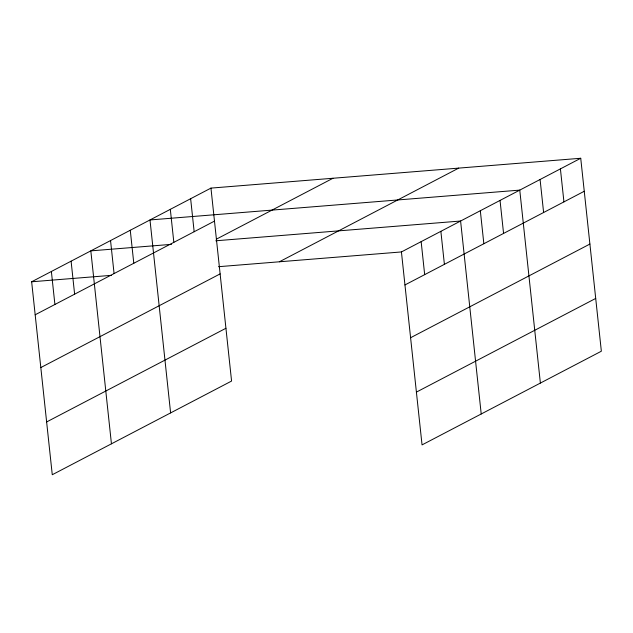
<?xml version="1.0" encoding="UTF-8"?>
<svg xmlns="http://www.w3.org/2000/svg" width="633" height="633" viewBox="0 0 633 633"><rect width="100%" height="100%" fill="white"/><g stroke="black" fill="none" stroke-linecap="round" stroke-linejoin="round"><path stroke-width="0.95" d="M210.955 188.104L231.575 381.058L52.27 474.734L31.65 281.78L210.955 188.104L580.73 158.266L601.35 351.22L422.045 444.896L401.425 251.942L580.73 158.266M35.179 314.783L214.484 221.115M216.272 239.227L332.982 178.261M40.821 367.567L220.126 273.891M279.398 261.785L458.703 168.109M46.628 421.95L225.934 328.274M404.954 284.945L584.259 191.269M410.595 337.729L589.901 244.053M416.403 392.112L595.708 298.436M171.511 244.354L90.82 250.866L111.44 443.82M215.79 240.785L460.595 221.028L481.215 413.982M31.65 281.78L111.361 275.347M218.504 266.699L401.425 251.942M560.411 168.884L563.932 201.887M540.084 179.495L543.612 212.506M540.384 383.068L519.764 190.114L149.989 219.952L170.609 412.914M500.038 200.416L503.567 233.427M480.32 210.726L483.849 243.729M440.869 231.33L444.398 264.341M421.151 241.632L424.672 274.643M190.636 198.722L194.165 231.725M170.317 209.341L173.838 242.344M130.271 230.262L133.792 263.265M110.546 240.564L114.075 273.567M71.094 261.168L74.623 294.179M51.376 271.478L54.905 304.481"/></g></svg>
